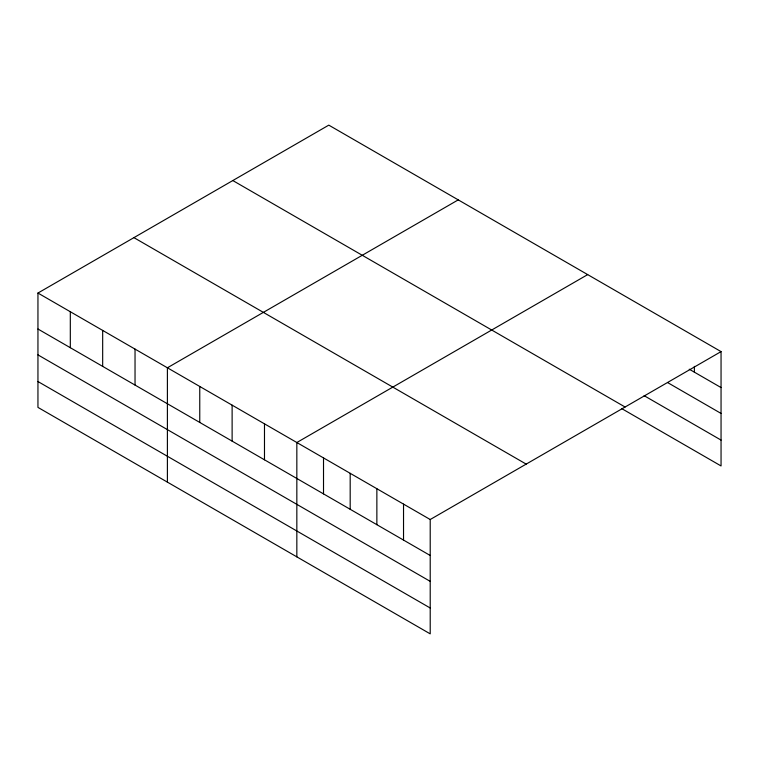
<?xml version="1.0" encoding="UTF-8"?>
<svg xmlns="http://www.w3.org/2000/svg" width="759" height="759" viewBox="0 0 759 759"><rect width="100%" height="100%" fill="white"/><g stroke="black" fill="none" stroke-linecap="round" stroke-linejoin="round"><path stroke-width="1.14" d="M37.95 293.05L430.211 519.517L430.211 633.86L37.95 407.393L37.95 293.05L328.789 125.14L721.05 351.607L721.05 465.95L621.536 408.494M458.237 199.873L167.397 367.783L167.397 482.126M587.684 274.606L296.835 442.525L296.835 556.869M430.211 519.517L721.05 351.607M689.248 369.206L721.05 387.574M667.702 382.631L721.05 413.437M644.106 395.657L721.05 440.087M232.814 180.547L625.074 407.014M133.926 237.643L526.186 464.11M37.95 329.017L430.211 555.484M37.95 354.88L430.211 581.356M37.95 381.53L430.211 607.997M694.381 366.369L694.381 372.176M403.532 504.118L403.532 540.085M376.862 488.72L376.862 524.687M350.184 473.322L350.184 509.289M323.514 457.924L323.514 493.891M264.483 423.835L264.483 459.802M232.121 405.154L232.121 441.121M199.759 386.473L199.759 422.44M135.036 349.102L135.036 385.069M102.674 330.421L102.674 366.388M70.312 311.74L70.312 347.707"/></g></svg>
